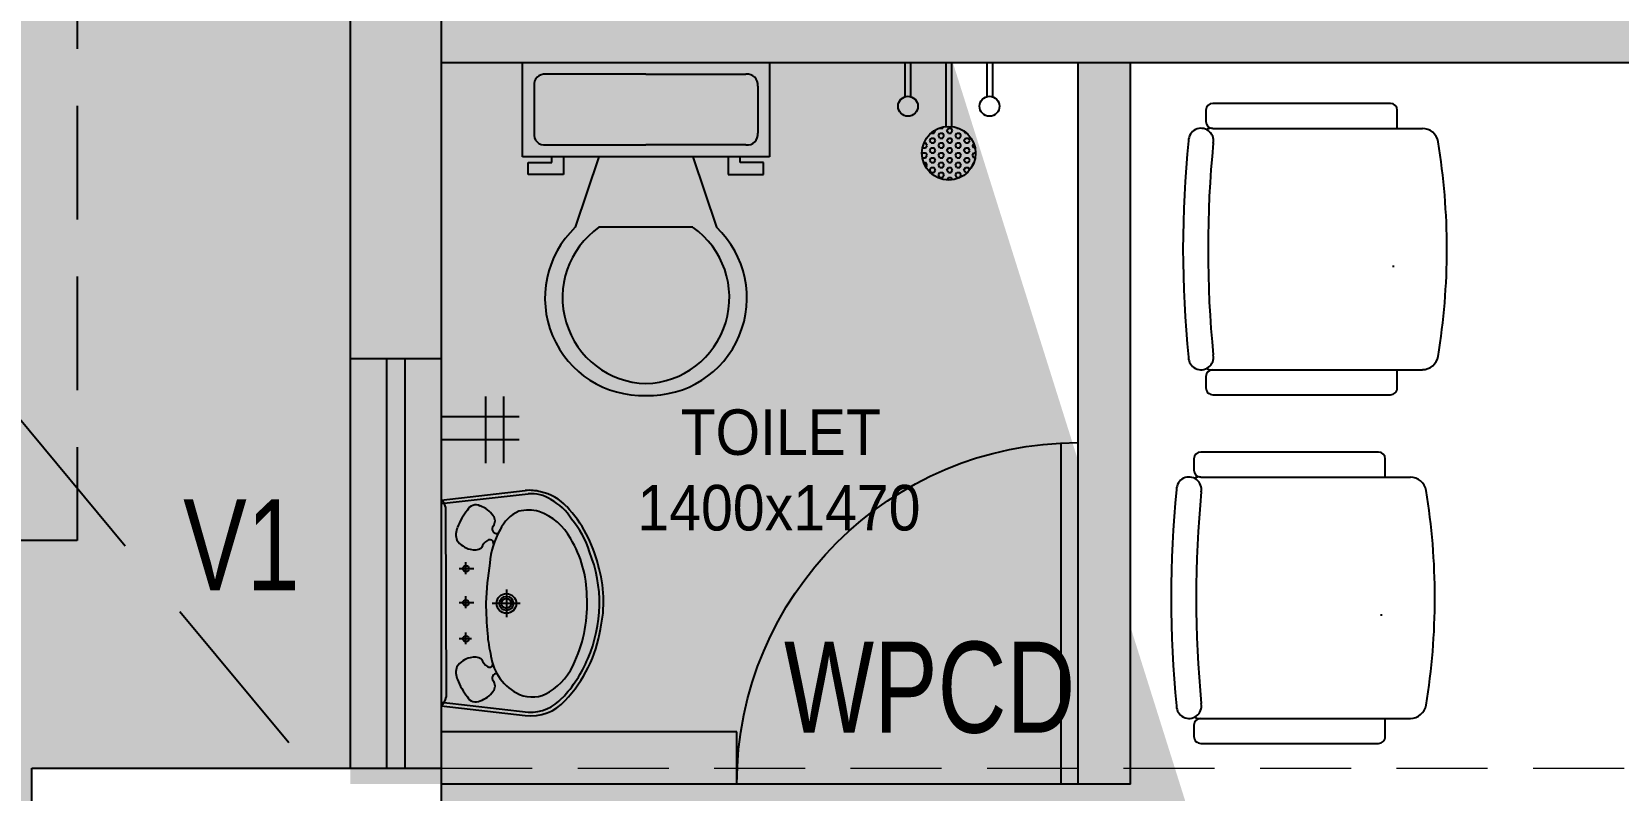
# Model space of a CAD drawing. Extents: x 11034434 to 11724204, y -4674497 to -3911811.
# Drawn here: x 11660814 to 11664301, y -4543712 to -4542045 of the extents above; entities that cross this region are included whole.
import ezdxf

# ---------------------------------------------------------------- set-up
doc = ezdxf.new("R2010")
doc.units = 0
doc.header["$MEASUREMENT"] = 0
for name, pattern in [('DASHED', [0.75, 0.5, -0.25]), ('DASHED2', [0.375, 0.25, -0.125]), ('HIDDEN', [0.375, 0.25, -0.125])]:
    doc.linetypes.add(name, pattern=pattern)
doc.layers.get('0').update_dxf_attribs({"color": 251, "linetype": 'CONTINUOUS'})
doc.layers.add('BEAM', color=251, linetype='CONTINUOUS')
doc.layers.add('HATCH', color=251, linetype='CONTINUOUS')
doc.styles.add('ARIAL', font='arial.ttf', dxfattribs={"width": 0.75})
doc.styles.get("Standard").update_dxf_attribs({"font": 'arial.ttf'})

msp = doc.modelspace()

# ---------------------------------------------------------------- hatches: boundary and pattern name
at = {"lineweight": -3, "ltscale": 500}
h = msp.add_hatch(color=256, dxfattribs=at)
h.paths.add_polyline_path([(11663229, -4540283), (11663114, -4540283), (11663114, -4541998), (11663229, -4541998)])
h.paths.add_polyline_path([(11663229, -4542113), (11663114, -4542113), (11663114, -4543698), (11663229, -4543698)])
at = {"ltscale": 500}
for points in [[(11661714, -4541333), (11661514, -4541333), (11661514, -4542763), (11661714, -4542763)], [(11667629, -4541998), (11661714, -4541998), (11661714, -4542113), (11667629, -4542113)], [(11662364, -4543583), (11661714, -4543583), (11661514, -4543583), (11661514, -4543698), (11661714, -4543698), (11662364, -4543698)]]:
    msp.add_hatch(color=256, dxfattribs=at).paths.add_polyline_path(points)
at = {"layer": 'HATCH', "ltscale": 500}
h = msp.add_hatch(color=251, dxfattribs=at)
h.dxf.hatch_style = 1
h.paths.add_polyline_path([(11633364, -4566323), (11633664, -4566323), (11633664, -4567223), (11633364, -4567223)])
h.paths.add_polyline_path([(11676774, -4570188), (11677674, -4570188), (11677674, -4570488), (11676774, -4570488)])
h.paths.add_polyline_path([(11651189, -4576253), (11651489, -4576253), (11651489, -4577153), (11651189, -4577153)])
h.paths.add_polyline_path([(11673574, -4576253), (11674174, -4576253), (11674174, -4576553), (11673574, -4576553)])
h.paths.add_polyline_path([(11629934, -4558133), (11630684, -4558133), (11630684, -4558433), (11629934, -4558433)])
h.paths.add_polyline_path([(11629934, -4561663), (11630834, -4561663), (11630834, -4561963), (11629934, -4561963)])
h.paths.add_polyline_path([(11666915.7, -4576153), (11667744, -4576153), (11667744, -4576453), (11666915.7, -4576453)])
h.paths.add_polyline_path([(11643159, -4575553), (11643459, -4575553), (11643459, -4576453), (11643159, -4576453)])
h.paths.add_polyline_path([(11636989, -4575703), (11637289, -4575703), (11637289, -4576453), (11636989, -4576453)])
h.paths.add_polyline_path([(11636664, -4576478), (11636964, -4576478), (11636964, -4577228), (11636664, -4577228)])
h.paths.add_polyline_path([(11629934, -4547263), (11630684, -4547263), (11630684, -4547563), (11629934, -4547563)])
h.paths.add_polyline_path([(11676774, -4547263), (11677674, -4547263), (11677674, -4547563), (11676774, -4547563)])
h.paths.add_polyline_path([(11629834, -4566323), (11630134, -4566323), (11630134, -4567223), (11629834, -4567223)])
h.paths.add_polyline_path([(11636664, -4575703), (11636964, -4575703), (11636964, -4576453), (11636664, -4576453)])
h.paths.add_polyline_path([(11676674, -4533533), (11676974, -4533533), (11676974, -4532554.7), (11676674, -4532554.7)])
h.paths.add_polyline_path([(11629934, -4554533), (11630684, -4554533), (11630684, -4554833), (11629934, -4554833)])
h.paths.add_polyline_path([(11658389, -4576253), (11658689, -4576253), (11658689, -4577153), (11658389, -4577153)])
h.paths.add_polyline_path([(11676774, -4527303), (11677674, -4527303), (11677674, -4527603), (11676774, -4527603)])
h.paths.add_polyline_path([(11676774, -4543663), (11677674, -4543663), (11677674, -4543963), (11676774, -4543963)])
h.paths.add_polyline_path([(11629934, -4550933), (11630684, -4550933), (11630684, -4551233), (11629934, -4551233)])
h.paths.add_polyline_path([(11661989, -4570223), (11662289, -4570223), (11662289, -4571123), (11661989, -4571123)])
h.paths.add_polyline_path([(11676774, -4550933), (11677674, -4550933), (11677674, -4551233), (11676774, -4551233)])
h.paths.add_polyline_path([(11634979, -4536533), (11635279, -4536533), (11635279, -4537133), (11634979, -4537133)])
h.paths.add_polyline_path([(11629934, -4536533), (11630834, -4536533), (11630834, -4536833), (11629934, -4536833)])
h.paths.add_polyline_path([(11676774, -4536533), (11677574, -4536533), (11677574, -4536833), (11676774, -4536833)])
h.paths.add_polyline_path([(11673574, -4565263), (11674272.9, -4565263), (11674272.9, -4565563), (11673574, -4565563)])
h.paths.add_polyline_path([(11670744, -4576153), (11671572.3, -4576153), (11671572.3, -4576453), (11670744, -4576453)])
h.paths.add_polyline_path([(11676774, -4558133), (11677674, -4558133), (11677674, -4558433), (11676774, -4558433)])
h.paths.add_polyline_path([(11634979, -4532933), (11635279, -4532933), (11635279, -4533533), (11634979, -4533533)])
h.paths.add_polyline_path([(11635304, -4532933), (11635604, -4532933), (11635604, -4533533), (11635304, -4533533)])
h.paths.add_polyline_path([(11631314, -4532633), (11631614, -4532633), (11631614, -4533533), (11631314, -4533533)])
h.paths.add_polyline_path([(11676774, -4576153), (11677674, -4576153), (11677674, -4576453), (11676774, -4576453)])
h.paths.add_polyline_path([(11649424, -4525003), (11649724, -4525003), (11649724, -4525903), (11649424, -4525903)])
h.paths.add_polyline_path([(11655454, -4525003), (11655754, -4525003), (11655754, -4525903), (11655454, -4525903)])
h.paths.add_polyline_path([(11633364, -4575703), (11633664, -4575703), (11633664, -4576453), (11633364, -4576453)])
h.paths.add_polyline_path([(11635304, -4536533), (11635604, -4536533), (11635604, -4537133), (11635304, -4537133)])
h.paths.add_polyline_path([(11646124, -4525003), (11646424, -4525003), (11646424, -4525903), (11646124, -4525903)])
h.paths.add_polyline_path([(11631314, -4526753), (11631614, -4526753), (11631614, -4527503), (11631314, -4527503)])
h.paths.add_polyline_path([(11634979, -4540133), (11635279, -4540133), (11635279, -4540733), (11634979, -4540733)])
h.paths.add_polyline_path([(11635304, -4540733), (11635604, -4540733), (11635604, -4540133), (11635304, -4540133)])
h.paths.add_polyline_path([(11633364, -4561213), (11633664, -4561213), (11633664, -4561963), (11633364, -4561963)])
h.paths.add_polyline_path([(11634979, -4526753), (11635279, -4526753), (11635279, -4527503), (11634979, -4527503)])
h.paths.add_polyline_path([(11632914, -4576478), (11633664, -4576478), (11633664, -4576778), (11632914, -4576778)])
h.paths.add_polyline_path([(11661989, -4576253), (11662289, -4576253), (11662289, -4577153), (11661989, -4577153)])
h.paths.add_polyline_path([(11633364, -4570223), (11633664, -4570223), (11633664, -4570973), (11633364, -4570973)])
h.paths.add_polyline_path([(11654789, -4576253), (11655089, -4576253), (11655089, -4577153), (11654789, -4577153)])
h.paths.add_polyline_path([(11676774, -4540133), (11677674, -4540133), (11677674, -4540433), (11676774, -4540433)])
h.paths.add_polyline_path([(11629934, -4543663), (11630684, -4543663), (11630684, -4543963), (11629934, -4543963)])
h.paths.add_polyline_path([(11670744, -4576478), (11671344, -4576478), (11671344, -4576778), (11670744, -4576778)])
h.paths.add_polyline_path([(11629659, -4576478), (11630409, -4576478), (11630409, -4576778), (11629659, -4576778)])
h.paths.add_polyline_path([(11667144, -4576478), (11667744, -4576478), (11667744, -4576778), (11667144, -4576778)])
h.paths.add_polyline_path([(11630834, -4540133), (11629934, -4540133), (11629934, -4540433), (11630834, -4540433)])
h.paths.add_polyline_path([(11643159, -4570223), (11643459, -4570223), (11643459, -4571123), (11643159, -4571123)])
h.paths.add_polyline_path([(11647589, -4576253), (11647889, -4576253), (11647889, -4577153), (11647589, -4577153)])
h.paths.add_polyline_path([(11667444, -4570223), (11667744, -4570223), (11667744, -4571123), (11667444, -4571123)])
h.paths.add_polyline_path([(11676774, -4561663), (11677674, -4561663), (11677674, -4561963), (11676774, -4561963)])
h.paths.add_polyline_path([(11676774, -4566923), (11677752.3, -4566923), (11677752.3, -4567223), (11676774, -4567223)])
h.paths.add_polyline_path([(11637734, -4526603), (11638034, -4526603), (11638034, -4527503), (11637734, -4527503)])
edge = h.paths.add_edge_path()
edge.add_line((11658239, -4526603), (11658239, -4527503))
edge.add_line((11670744, -4567223), (11671722.3, -4567223))
edge.add_line((11636664, -4561213), (11636664, -4561963))
edge.add_line((11658539, -4533533), (11658539, -4532633))
edge.add_line((11636964, -4570973), (11636964, -4570223))
edge.add_line((11636989, -4570223), (11636989, -4570973))
h.paths.add_polyline_path([(11655454, -4566923), (11656354, -4566923), (11656354, -4567223), (11655454, -4567223)], flags=17)
h.paths.add_polyline_path([(11640094, -4566323), (11640394, -4566323), (11640394, -4567223), (11640094, -4567223)], flags=17)
h.paths.add_polyline_path([(11636989, -4566473), (11637289, -4566473), (11637289, -4567223), (11636989, -4567223)], flags=17)
h.paths.add_polyline_path([(11636989, -4570223), (11637289, -4570223), (11637289, -4570973), (11636989, -4570973)], flags=17)
h.paths.add_polyline_path([(11645445.7, -4566923), (11646424, -4566923), (11646424, -4567223), (11645445.7, -4567223)], flags=17)
h.paths.add_polyline_path([(11647249.9, -4570223), (11648228.1, -4570223), (11648228.1, -4570523), (11647249.9, -4570523)], flags=17)
h.paths.add_polyline_path([(11660814, -4566923), (11661714, -4566923), (11661714, -4567223), (11660814, -4567223)], flags=17)
h.paths.add_polyline_path([(11649424, -4566923), (11650402.3, -4566923), (11650402.3, -4567223), (11649424, -4567223)], flags=17)
h.paths.add_polyline_path([(11666844, -4566923), (11667744, -4566923), (11667744, -4567223), (11666844, -4567223)], flags=17)
h.paths.add_polyline_path([(11636664, -4566473), (11636964, -4566473), (11636964, -4567223), (11636664, -4567223)], flags=17)
h.paths.add_polyline_path([(11636664, -4570223), (11636964, -4570223), (11636964, -4570973), (11636664, -4570973)], flags=17)
h.paths.add_polyline_path([(11660814, -4540133), (11661714, -4540133), (11661714, -4540433), (11660814, -4540433)], flags=17)
h.paths.add_polyline_path([(11655454, -4532933), (11655754, -4532933), (11655754, -4533533), (11655454, -4533533)], flags=16)
h.paths.add_polyline_path([(11655454, -4547263), (11656354, -4547263), (11656354, -4547563), (11655454, -4547563)], flags=17)
h.paths.add_polyline_path([(11652224, -4531073), (11652824, -4531073), (11652824, -4531373), (11652224, -4531373)], flags=17)
h.paths.add_polyline_path([(11652224, -4533233), (11652824, -4533233), (11652824, -4533533), (11652224, -4533533)], flags=16)
h.paths.add_polyline_path([(11660814, -4561663), (11661714, -4561663), (11661714, -4561963), (11660814, -4561963)], flags=17)
h.paths.add_polyline_path([(11636664, -4561213), (11636964, -4561213), (11636964, -4561963), (11636664, -4561963)], flags=17)
h.paths.add_polyline_path([(11646424, -4551233), (11645524, -4551233), (11645524, -4550933), (11646424, -4550933)], flags=17)
h.paths.add_polyline_path([(11639494, -4558133), (11640394, -4558133), (11640394, -4558433), (11639494, -4558433)], flags=17)
h.paths.add_polyline_path([(11646124, -4561363), (11646424, -4561363), (11646424, -4562263), (11646124, -4562263)], flags=17)
h.paths.add_polyline_path([(11639494, -4561663), (11640394, -4561663), (11640394, -4561963), (11639494, -4561963)], flags=17)
h.paths.add_polyline_path([(11655454, -4558133), (11656354, -4558133), (11656354, -4558433), (11655454, -4558433)], flags=17)
h.paths.add_polyline_path([(11636989, -4561213), (11637289, -4561213), (11637289, -4561963), (11636989, -4561963)], flags=17)
h.paths.add_polyline_path([(11639494, -4554533), (11640394, -4554533), (11640394, -4554833), (11639494, -4554833)], flags=17)
h.paths.add_polyline_path([(11660814, -4543663), (11661714, -4543663), (11661714, -4543963), (11660814, -4543963)], flags=17)
h.paths.add_polyline_path([(11660814, -4554533), (11661714, -4554533), (11661714, -4554833), (11660814, -4554833)], flags=17)
h.paths.add_polyline_path([(11660814, -4550933), (11661714, -4550933), (11661714, -4551233), (11660814, -4551233)], flags=17)
h.paths.add_polyline_path([(11664314, -4565263), (11664914, -4565263), (11664914, -4565563), (11664314, -4565563)], flags=17)
h.paths.add_polyline_path([(11670744, -4547263), (11671644, -4547263), (11671644, -4547563), (11670744, -4547563)], flags=17)
h.paths.add_polyline_path([(11666844, -4547263), (11667744, -4547263), (11667744, -4547563), (11666844, -4547563)], flags=17)
h.paths.add_polyline_path([(11649424, -4554233), (11649724, -4554233), (11649724, -4555133), (11649424, -4555133)], flags=17)
h.paths.add_polyline_path([(11655454, -4554533), (11656354, -4554533), (11656354, -4554833), (11655454, -4554833)], flags=17)
h.paths.add_polyline_path([(11670744, -4566923), (11671722.3, -4566923), (11671722.3, -4567223), (11670744, -4567223)], flags=17)
h.paths.add_polyline_path([(11646124, -4554233), (11646424, -4554233), (11646424, -4555133), (11646124, -4555133)], flags=17)
h.paths.add_polyline_path([(11667444, -4554233), (11667744, -4554233), (11667744, -4555133), (11667444, -4555133)], flags=17)
h.paths.add_polyline_path([(11649424, -4547263), (11650324, -4547263), (11650324, -4547563), (11649424, -4547563)], flags=17)
h.paths.add_polyline_path([(11662541.5, -4533233), (11663441.5, -4533233), (11663441.5, -4533533), (11662541.5, -4533533)], flags=17)
h.paths.add_polyline_path([(11666844, -4533233), (11667744, -4533233), (11667744, -4533533), (11666844, -4533533)], flags=17)
h.paths.add_polyline_path([(11670744, -4533233), (11671644, -4533233), (11671644, -4533533), (11670744, -4533533)], flags=17)
h.paths.add_polyline_path([(11655454, -4550933), (11656354, -4550933), (11656354, -4551233), (11655454, -4551233)], flags=17)
h.paths.add_polyline_path([(11649424, -4550933), (11650324, -4550933), (11650324, -4551233), (11649424, -4551233)], flags=17)
h.paths.add_polyline_path([(11642994, -4565263), (11643594, -4565263), (11643594, -4565563), (11642994, -4565563)], flags=17)
h.paths.add_polyline_path([(11655454, -4540133), (11656354, -4540133), (11656354, -4540433), (11655454, -4540433)], flags=17)
h.paths.add_polyline_path([(11639494, -4550933), (11640394, -4550933), (11640394, -4551233), (11639494, -4551233)], flags=17)
h.paths.add_polyline_path([(11670744, -4550933), (11671644, -4550933), (11671644, -4551233), (11670744, -4551233)], flags=17)
h.paths.add_polyline_path([(11666844, -4550933), (11667744, -4550933), (11667744, -4551233), (11666844, -4551233)], flags=17)
h.paths.add_polyline_path([(11670744, -4554233), (11671044, -4554233), (11671044, -4555133), (11670744, -4555133)], flags=17)
h.paths.add_polyline_path([(11649424, -4557833), (11649724, -4557833), (11649724, -4558733), (11649424, -4558733)], flags=17)
h.paths.add_polyline_path([(11670744, -4561363), (11671044, -4561363), (11671044, -4562263), (11670744, -4562263)], flags=17)
h.paths.add_polyline_path([(11655454, -4543663), (11656354, -4543663), (11656354, -4543963), (11655454, -4543963)], flags=17)
h.paths.add_polyline_path([(11667444, -4543363), (11667744, -4543363), (11667744, -4544263), (11667444, -4544263)], flags=17)
h.paths.add_polyline_path([(11670744, -4543363), (11671044, -4543363), (11671044, -4544263), (11670744, -4544263)], flags=17)
h.paths.add_polyline_path([(11645524, -4547263), (11646424, -4547263), (11646424, -4547563), (11645524, -4547563)], flags=17)
h.paths.add_polyline_path([(11660618.7, -4547262.8), (11661714, -4547263), (11661714, -4547563), (11660618.7, -4547562.8)], flags=17)
h.paths.add_polyline_path([(11639494, -4547263), (11640394, -4547263), (11640394, -4547563), (11639494, -4547563)], flags=17)
h.paths.add_polyline_path([(11654449.9, -4570223), (11655428.1, -4570223), (11655428.1, -4570523), (11654449.9, -4570523)], flags=17)
h.paths.add_polyline_path([(11646124, -4557833), (11646424, -4557833), (11646424, -4558733), (11646124, -4558733)], flags=17)
h.paths.add_polyline_path([(11641979, -4527503), (11642279, -4527503), (11642279, -4526703), (11641979, -4526703)], flags=17)
h.paths.add_polyline_path([(11670744, -4539833), (11671044, -4539833), (11671044, -4540733), (11670744, -4540733)], flags=17)
h.paths.add_polyline_path([(11646124, -4530473), (11646424, -4530473), (11646424, -4531373), (11646124, -4531373)], flags=17)
h.paths.add_polyline_path([(11660814, -4536533), (11661714, -4536533), (11661714, -4536833), (11660814, -4536833)], flags=17)
h.paths.add_polyline_path([(11655454, -4530473), (11655754, -4530473), (11655754, -4531373), (11655454, -4531373)], flags=17)
h.paths.add_polyline_path([(11641979, -4532633), (11642279, -4532633), (11642279, -4533533), (11641979, -4533533)], flags=17)
h.paths.add_polyline_path([(11658239, -4532633), (11658539, -4532633), (11658539, -4533533), (11658239, -4533533)], flags=16)
h.paths.add_polyline_path([(11639494, -4536533), (11640394, -4536533), (11640394, -4536833), (11639494, -4536833)], flags=17)
h.paths.add_polyline_path([(11649424, -4536533), (11650069, -4536533), (11650069, -4536833), (11649424, -4536833)], flags=17)
h.paths.add_polyline_path([(11637734, -4532633), (11638034, -4532633), (11638034, -4533533), (11637734, -4533533)], flags=17)
h.paths.add_polyline_path([(11667444, -4526603), (11667744, -4526603), (11667744, -4527503), (11667444, -4527503)], flags=17)
h.paths.add_polyline_path([(11646124, -4532633), (11646424, -4532633), (11646424, -4533533), (11646124, -4533533)], flags=17)
h.paths.add_polyline_path([(11662841.5, -4526603), (11663141.5, -4526603), (11663141.5, -4527503), (11662841.5, -4527503)], flags=17)
h.paths.add_polyline_path([(11670744, -4536533), (11671644, -4536533), (11671644, -4536833), (11670744, -4536833)], flags=17)
h.paths.add_polyline_path([(11646124, -4543363), (11646424, -4543363), (11646424, -4544263), (11646124, -4544263)], flags=17)
h.paths.add_polyline_path([(11639494, -4540133), (11640394, -4540133), (11640394, -4540433), (11639494, -4540433)], flags=17)
h.paths.add_polyline_path([(11658239, -4526603), (11658539, -4526603), (11658539, -4527503), (11658239, -4527503)], flags=17)
h.paths.add_polyline_path([(11666844, -4536533), (11667744, -4536533), (11667744, -4536833), (11666844, -4536833)], flags=17)
h.paths.add_polyline_path([(11670744, -4526603), (11671044, -4526603), (11671044, -4527503), (11670744, -4527503)], flags=17)
h.paths.add_polyline_path([(11658049.9, -4570223), (11659028.1, -4570223), (11659028.1, -4570523), (11658049.9, -4570523)], flags=17)
h.paths.add_polyline_path([(11655454, -4536533), (11656354, -4536533), (11656354, -4536833), (11655454, -4536833)], flags=17)
h.paths.add_polyline_path([(11655454, -4561663), (11656354, -4561663), (11656354, -4561963), (11655454, -4561963)], flags=17)
h.paths.add_polyline_path([(11649424, -4539833), (11649724, -4539833), (11649724, -4540733), (11649424, -4540733)], flags=17)
h.paths.add_polyline_path([(11660814, -4558133), (11661714, -4558133), (11661714, -4558433), (11660814, -4558433)], flags=17)
h.paths.add_polyline_path([(11646124, -4540733), (11646424, -4540733), (11646424, -4539835.4), (11646124, -4539835.4)], flags=17)
h.paths.add_polyline_path([(11667444, -4557833), (11667744, -4557833), (11667744, -4558733), (11667444, -4558733)], flags=17)
h.paths.add_polyline_path([(11649424, -4561363), (11649724, -4561363), (11649724, -4562263), (11649424, -4562263)], flags=17)
h.paths.add_polyline_path([(11670744, -4557833), (11671044, -4557833), (11671044, -4558733), (11670744, -4558733)], flags=17)
h.paths.add_polyline_path([(11645445.7, -4536533), (11646424, -4536533), (11646424, -4536833), (11645445.7, -4536833)], flags=17)
h.paths.add_polyline_path([(11667444, -4561363), (11667744, -4561363), (11667744, -4562263), (11667444, -4562263)], flags=17)
h.paths.add_polyline_path([(11649424, -4543363), (11649724, -4543363), (11649724, -4544263), (11649424, -4544263)], flags=17)
h.paths.add_polyline_path([(11639494, -4543663), (11640394, -4543663), (11640394, -4543963), (11639494, -4543963)], flags=17)
h.paths.add_polyline_path([(11667444, -4539833), (11667744, -4539833), (11667744, -4540733), (11667444, -4540733)], flags=17)
h.paths.add_polyline_path([(11671044, -4570280.2), (11670744, -4570280.2), (11670744, -4571201.3), (11671044, -4571201.3)])

# ---------------------------------------------------------------- linework, layer by layer
at = {"linetype": 'DASHED2', "lineweight": 25, "ltscale": 1500}
msp.add_line((11655742.2, -4536833), (11661425.8, -4543663), dxfattribs=at)
at = {"linetype": 'DASHED', "lineweight": 25, "ltscale": 500}
for p, q in [((11660914, -4537333), (11660914, -4543163)), ((11660914, -4543163), (11656224, -4543163))]:
    msp.add_line(p, q, dxfattribs=at)
at = {"lineweight": 25}
for p, q in [((11661514, -4540433), (11661514, -4543663)), ((11661714, -4540433), (11661714, -4543663)), ((11661714, -4542113), (11667629, -4542113)), ((11661892.4, -4542113), (11662164, -4542113)), ((11661892.4, -4542319.9), (11661892.4, -4542113)), ((11662164, -4542113), (11662435.6, -4542113)), ((11662435.6, -4542113), (11662435.6, -4542319.9)), ((11663114, -4543698), (11663114, -4542113)), ((11663229, -4543698), (11663229, -4542113)), ((11661918.3, -4542164.7), (11661918.3, -4542268.2)), ((11662164, -4542138.9), (11661944.2, -4542138.9)), ((11662164, -4542138.9), (11662383.8, -4542138.9)), ((11662409.7, -4542164.7), (11662409.7, -4542268.2)), ((11663395, -4542217.8), (11663395, -4542242.8)), ((11663800.5, -4542202.8), (11663410, -4542202.8)), ((11663815.5, -4542257.8), (11663815.5, -4542217.8)), ((11663410, -4542257.8), (11663870.7, -4542257.8)), ((11661944.2, -4542294), (11662164, -4542294)), ((11662383.8, -4542294), (11662164, -4542294)), ((11662435.6, -4542319.9), (11661892.4, -4542319.9)), ((11661905.4, -4542358.7), (11661905.4, -4542332.8)), ((11661905.4, -4542332.8), (11661957.1, -4542332.8)), ((11661957.1, -4542332.8), (11661957.1, -4542319.9)), ((11661983, -4542319.9), (11661983, -4542358.7)), ((11662060.6, -4542319.9), (11662008.8, -4542475.1)), ((11662267.4, -4542319.9), (11662319.2, -4542475.1)), ((11662345, -4542319.9), (11662345, -4542358.7)), ((11662370.9, -4542332.8), (11662370.9, -4542319.9)), ((11662422.6, -4542332.8), (11662370.9, -4542332.8)), ((11662422.6, -4542358.7), (11662422.6, -4542332.8)), ((11661983, -4542358.7), (11661905.4, -4542358.7)), ((11662345, -4542358.7), (11662422.6, -4542358.7)), ((11662267.4, -4542475.1), (11662060.6, -4542475.1)), ((11663806.9, -4542562.6), (11663806.9, -4542559.2)), ((11661514, -4542763), (11661714, -4542763)), ((11663410, -4542787.8), (11663870.7, -4542787.8)), ((11663815.5, -4542827.8), (11663815.5, -4542787.8)), ((11663395, -4542802.8), (11663395, -4542827.8)), ((11661811.1, -4542846.6), (11661811.1, -4542993.5)), ((11661851.1, -4542846.6), (11661851.1, -4542993.5)), ((11663410, -4542842.8), (11663800.5, -4542842.8)), ((11661714, -4542891), (11661885.2, -4542891)), ((11661714, -4542941), (11661885.2, -4542941)), ((11663076.5, -4543698), (11663076.5, -4542948.9)), ((11663368.6, -4542983.8), (11663368.6, -4543008.8)), ((11663774.2, -4542968.8), (11663383.6, -4542968.8)), ((11663789.2, -4543023.8), (11663789.2, -4542983.8)), ((11663383.6, -4543023.8), (11663844.3, -4543023.8)), ((11661714, -4543074.1), (11661898.7, -4543053.4)), ((11661714, -4543082), (11661905.4, -4543060.6)), ((11661714, -4543074.1), (11661714, -4543526.5)), ((11661723.6, -4543089.2), (11661724.7, -4543507.1)), ((11661768.4, -4543237), (11661768.4, -4543210.8)), ((11661785.9, -4543224.9), (11661753.4, -4543224.9)), ((11661857.3, -4543270.9), (11661857.3, -4543331.3)), ((11661785.9, -4543299.7), (11661753.4, -4543299.7)), ((11661768.4, -4543311.8), (11661768.4, -4543285.6)), ((11661887.4, -4543301.2), (11661826, -4543301.2)), ((11663780.5, -4543328.6), (11663780.5, -4543325.1)), ((11661780.7, -4543378.9), (11661753.4, -4543378.9)), ((11661768.4, -4543391), (11661768.4, -4543364.8)), ((11661714, -4543518.5), (11661905.4, -4543540)), ((11661714, -4543526.5), (11661898.7, -4543547.2)), ((11663383.6, -4543553.8), (11663844.3, -4543553.8)), ((11663789.2, -4543593.8), (11663789.2, -4543553.8)), ((11662364, -4543583), (11661714, -4543583)), ((11662364, -4543698), (11662364, -4543583)), ((11663368.6, -4543568.8), (11663368.6, -4543593.8)), ((11663383.6, -4543608.8), (11663774.2, -4543608.8)), ((11661514, -4543663), (11661714, -4543663)), ((11663229, -4543698), (11661714, -4543698))]:
    msp.add_line(p, q, dxfattribs=at)
at = {"lineweight": 25, "ltscale": 500}
for p, q in [((11662733.3, -4542113), (11662733.3, -4542188.4)), ((11662745.7, -4542113), (11662745.7, -4542188.1)), ((11662823.4, -4542113), (11662823.4, -4542253.6)), ((11662823.4, -4542113), (11662835.8, -4542113)), ((11662835.8, -4542113), (11662835.8, -4542253.6)), ((11662913.5, -4542113), (11662913.5, -4542188.1)), ((11662925.9, -4542113), (11662925.9, -4542188.4)), ((11662791.3, -4542268.1), (11662791, -4542267.6)), ((11662791.3, -4542268.1), (11662797.5, -4542268.1)), ((11662797.5, -4542268.1), (11662800.6, -4542262.7)), ((11662800.6, -4542262.6), (11662799.8, -4542261.3)), ((11662806.9, -4542273.5), (11662810, -4542268.1)), ((11662810, -4542257.2), (11662809.7, -4542256.7)), ((11662810, -4542257.2), (11662816.3, -4542257.2)), ((11662810, -4542268.1), (11662816.3, -4542268.1)), ((11662816.3, -4542257.2), (11662817.9, -4542254.4)), ((11662819.4, -4542273.5), (11662816.3, -4542268.1)), ((11662825.6, -4542262.7), (11662828.8, -4542257.2)), ((11662828.8, -4542268.1), (11662825.6, -4542262.6)), ((11662828.8, -4542257.2), (11662835, -4542257.2)), ((11662828.8, -4542268.1), (11662835, -4542268.1)), ((11662838.1, -4542262.6), (11662835, -4542257.2)), ((11662835, -4542268.1), (11662838.1, -4542262.7)), ((11662844.4, -4542273.5), (11662847.5, -4542268.1)), ((11662847.5, -4542257.2), (11662846.6, -4542255.8)), ((11662847.5, -4542257.2), (11662851, -4542257.2)), ((11662847.5, -4542268.1), (11662853.8, -4542268.1)), ((11662856.9, -4542273.5), (11662853.8, -4542268.1)), ((11662866.3, -4542268.1), (11662864.1, -4542264.4)), ((11662866.3, -4542268.1), (11662868.7, -4542268.1)), ((11662772.5, -4542300.5), (11662772, -4542299.6)), ((11662772.5, -4542300.5), (11662778.8, -4542300.5)), ((11662775.1, -4542289.7), (11662778.8, -4542289.7)), ((11662781.9, -4542295.1), (11662778.8, -4542289.7)), ((11662778.8, -4542300.5), (11662781.9, -4542295.1)), ((11662788.1, -4542284.3), (11662791.3, -4542278.9)), ((11662791.3, -4542289.7), (11662788.1, -4542284.3)), ((11662788.1, -4542306), (11662791.3, -4542300.5)), ((11662791.3, -4542278.9), (11662797.5, -4542278.9)), ((11662791.3, -4542289.7), (11662797.5, -4542289.7)), ((11662791.3, -4542300.5), (11662797.5, -4542300.5)), ((11662800.6, -4542284.3), (11662797.5, -4542278.9)), ((11662797.5, -4542289.7), (11662800.6, -4542284.3)), ((11662800.6, -4542306), (11662797.5, -4542300.5)), ((11662810, -4542278.9), (11662806.9, -4542273.5)), ((11662806.9, -4542295.1), (11662810, -4542289.7)), ((11662810, -4542300.5), (11662806.9, -4542295.1)), ((11662810, -4542278.9), (11662816.3, -4542278.9)), ((11662810, -4542289.7), (11662816.3, -4542289.7)), ((11662810, -4542300.5), (11662816.3, -4542300.5)), ((11662816.3, -4542278.9), (11662819.4, -4542273.5)), ((11662819.4, -4542295.1), (11662816.3, -4542289.7)), ((11662816.3, -4542300.5), (11662819.4, -4542295.1)), ((11662825.6, -4542284.3), (11662828.8, -4542278.9)), ((11662828.8, -4542289.7), (11662825.6, -4542284.3)), ((11662825.6, -4542306), (11662828.8, -4542300.5)), ((11662828.8, -4542278.9), (11662835, -4542278.9)), ((11662828.8, -4542289.7), (11662835, -4542289.7)), ((11662828.8, -4542300.5), (11662835, -4542300.5)), ((11662838.1, -4542284.3), (11662835, -4542278.9)), ((11662835, -4542289.7), (11662838.1, -4542284.3)), ((11662838.1, -4542306), (11662835, -4542300.5)), ((11662847.5, -4542278.9), (11662844.4, -4542273.5)), ((11662844.4, -4542295.1), (11662847.5, -4542289.7)), ((11662847.5, -4542300.5), (11662844.4, -4542295.1)), ((11662847.5, -4542278.9), (11662853.8, -4542278.9)), ((11662847.5, -4542289.7), (11662853.8, -4542289.7)), ((11662847.5, -4542300.5), (11662853.8, -4542300.5)), ((11662853.8, -4542278.9), (11662856.9, -4542273.5)), ((11662856.9, -4542295.1), (11662853.8, -4542289.7)), ((11662853.8, -4542300.5), (11662856.9, -4542295.1)), ((11662863.1, -4542284.3), (11662866.3, -4542278.9)), ((11662866.3, -4542289.7), (11662863.1, -4542284.3)), ((11662863.1, -4542306), (11662866.3, -4542300.5)), ((11662866.3, -4542278.9), (11662872.5, -4542278.9)), ((11662866.3, -4542289.7), (11662872.5, -4542289.7)), ((11662866.3, -4542300.5), (11662872.5, -4542300.5)), ((11662875.6, -4542284.3), (11662872.5, -4542278.9)), ((11662872.5, -4542289.7), (11662875.6, -4542284.3)), ((11662875.6, -4542306), (11662872.5, -4542300.5)), ((11662881.9, -4542295.1), (11662884.5, -4542290.6)), ((11662885, -4542300.5), (11662881.9, -4542295.1)), ((11662885, -4542300.5), (11662887.5, -4542300.5)), ((11662770.6, -4542314.6), (11662772.5, -4542311.4)), ((11662772.5, -4542322.2), (11662771, -4542319.7)), ((11662772.5, -4542311.4), (11662778.8, -4542311.4)), ((11662772.5, -4542322.2), (11662778.8, -4542322.2)), ((11662774.4, -4542333), (11662778.8, -4542333)), ((11662781.9, -4542316.8), (11662778.8, -4542311.4)), ((11662778.8, -4542322.2), (11662781.9, -4542316.8)), ((11662781.9, -4542338.4), (11662778.8, -4542333)), ((11662779.2, -4542343), (11662781.9, -4542338.4)), ((11662791.3, -4542311.4), (11662788.1, -4542306)), ((11662788.1, -4542327.6), (11662791.3, -4542322.2)), ((11662791.3, -4542333), (11662788.1, -4542327.6)), ((11662791.3, -4542311.4), (11662797.5, -4542311.4)), ((11662791.3, -4542322.2), (11662797.5, -4542322.2)), ((11662791.3, -4542333), (11662797.5, -4542333)), ((11662797.5, -4542311.4), (11662800.6, -4542306)), ((11662800.6, -4542327.6), (11662797.5, -4542322.2)), ((11662797.5, -4542333), (11662800.6, -4542327.6)), ((11662806.9, -4542316.8), (11662810, -4542311.4)), ((11662810, -4542322.2), (11662806.9, -4542316.8)), ((11662806.9, -4542338.4), (11662810, -4542333)), ((11662810, -4542343.8), (11662806.9, -4542338.4)), ((11662810, -4542311.4), (11662816.3, -4542311.4)), ((11662810, -4542322.2), (11662816.3, -4542322.2)), ((11662810, -4542333), (11662816.3, -4542333)), ((11662819.4, -4542316.8), (11662816.3, -4542311.4)), ((11662816.3, -4542322.2), (11662819.4, -4542316.8)), ((11662819.4, -4542338.4), (11662816.3, -4542333)), ((11662816.3, -4542343.8), (11662819.4, -4542338.4)), ((11662828.8, -4542311.4), (11662825.6, -4542306)), ((11662825.6, -4542327.6), (11662828.8, -4542322.2)), ((11662828.8, -4542333), (11662825.6, -4542327.6)), ((11662828.8, -4542311.4), (11662835, -4542311.4)), ((11662828.8, -4542322.2), (11662835, -4542322.2)), ((11662828.8, -4542333), (11662835, -4542333)), ((11662835, -4542311.4), (11662838.1, -4542306)), ((11662838.1, -4542327.6), (11662835, -4542322.2)), ((11662835, -4542333), (11662838.1, -4542327.6)), ((11662844.4, -4542316.8), (11662847.5, -4542311.4)), ((11662847.5, -4542322.2), (11662844.4, -4542316.8)), ((11662844.4, -4542338.4), (11662847.5, -4542333)), ((11662847.5, -4542343.8), (11662844.4, -4542338.4)), ((11662847.5, -4542311.4), (11662853.8, -4542311.4)), ((11662847.5, -4542322.2), (11662853.8, -4542322.2)), ((11662847.5, -4542333), (11662853.8, -4542333)), ((11662856.9, -4542316.8), (11662853.8, -4542311.4)), ((11662853.8, -4542322.2), (11662856.9, -4542316.8)), ((11662856.9, -4542338.4), (11662853.8, -4542333)), ((11662853.8, -4542343.8), (11662856.9, -4542338.4)), ((11662866.3, -4542311.4), (11662863.1, -4542306)), ((11662863.1, -4542327.6), (11662866.3, -4542322.2)), ((11662866.3, -4542333), (11662863.1, -4542327.6)), ((11662866.3, -4542311.4), (11662872.5, -4542311.4)), ((11662866.3, -4542322.2), (11662872.5, -4542322.2)), ((11662866.3, -4542333), (11662872.5, -4542333)), ((11662872.5, -4542311.4), (11662875.6, -4542306)), ((11662875.6, -4542327.6), (11662872.5, -4542322.2)), ((11662872.5, -4542333), (11662875.6, -4542327.6)), ((11662881.9, -4542316.8), (11662885, -4542311.4)), ((11662885, -4542322.2), (11662881.9, -4542316.8)), ((11662881.9, -4542338.4), (11662884.6, -4542333.7)), ((11662882.2, -4542339), (11662881.9, -4542338.4)), ((11662885, -4542311.4), (11662888.6, -4542311.4)), ((11662885, -4542322.2), (11662887.8, -4542322.2)), ((11662788.1, -4542349.3), (11662791.3, -4542343.8)), ((11662791.3, -4542354.7), (11662788.1, -4542349.3)), ((11662791.3, -4542343.8), (11662797.5, -4542343.8)), ((11662791.3, -4542354.7), (11662797.5, -4542354.7)), ((11662800.6, -4542349.3), (11662797.5, -4542343.8)), ((11662797.5, -4542354.7), (11662800.6, -4542349.3)), ((11662806.9, -4542360.1), (11662810, -4542354.7)), ((11662810, -4542365.5), (11662806.9, -4542360.1)), ((11662810, -4542343.8), (11662816.3, -4542343.8)), ((11662810, -4542354.7), (11662816.3, -4542354.7)), ((11662810, -4542365.5), (11662816.3, -4542365.5)), ((11662819.4, -4542360.1), (11662816.3, -4542354.7)), ((11662816.3, -4542365.5), (11662819.4, -4542360.1)), ((11662825.6, -4542349.3), (11662828.8, -4542343.8)), ((11662828.8, -4542354.7), (11662825.6, -4542349.3)), ((11662825.6, -4542370.9), (11662828.8, -4542365.5)), ((11662825.8, -4542371.2), (11662825.6, -4542370.9)), ((11662828.8, -4542343.8), (11662835, -4542343.8)), ((11662828.8, -4542354.7), (11662835, -4542354.7)), ((11662828.8, -4542365.5), (11662835, -4542365.5)), ((11662838.1, -4542349.3), (11662835, -4542343.8)), ((11662835, -4542354.7), (11662838.1, -4542349.3)), ((11662838, -4542370.7), (11662835, -4542365.5)), ((11662844.4, -4542360.1), (11662847.5, -4542354.7)), ((11662847.5, -4542365.5), (11662844.4, -4542360.1)), ((11662847.5, -4542343.8), (11662853.8, -4542343.8)), ((11662847.5, -4542354.7), (11662853.8, -4542354.7)), ((11662847.5, -4542365.5), (11662853.8, -4542365.5)), ((11662856.9, -4542360.1), (11662853.8, -4542354.7)), ((11662853.8, -4542365.5), (11662856.9, -4542360.1)), ((11662863.1, -4542349.3), (11662866.3, -4542343.8)), ((11662866.3, -4542354.7), (11662863.1, -4542349.3)), ((11662866.3, -4542343.8), (11662872.5, -4542343.8)), ((11662866.3, -4542354.7), (11662870.7, -4542354.7)), ((11662875.6, -4542349.2), (11662872.5, -4542343.8)), ((11660814, -4543963), (11660814, -4543663)), ((11660814, -4543663), (11661714, -4543663)), ((11661714, -4543663), (11661714, -4543963))]:
    msp.add_line(p, q, dxfattribs=at)
at = {"lineweight": 25, "ltscale": 2}
for p, q in [((11661594, -4542763), (11661594, -4543663)), ((11661634, -4542763), (11661634, -4543663))]:
    msp.add_line(p, q, dxfattribs=at)
at = {"lineweight": -3, "ltscale": 500}
for centre, radius in [((11662740, -4542209.2), 21.9), ((11662919.2, -4542209.2), 21.9), ((11662829.6, -4542312.3), 59)]:
    msp.add_circle(centre, radius, dxfattribs=at)
for centre, major_axis, start_param, end_param in [((11661940.9, -4542161.5), (-16.2, 16.2), -0.927295, 0.927295), ((11662387.1, -4542161.5), (-16.2, 16.2), 3.785094, 5.639684), ((11663410, -4542217.8), (10.6, 10.6), 0.785398, 2.356194), ((11663800.5, -4542217.8), (-10.6, 10.6), 3.926991, 5.497787), ((11661940.9, -4542271.4), (16.2, 16.2), 2.214297, 4.068888), ((11662387.1, -4542271.4), (-16.2, 16.2), 2.214297, 4.068888), ((11663384.1, -4542285), (-19.4, 19.4), 3.737637, 7.068583), ((11663410, -4542242.8), (-10.6, 10.6), 0.785398, 2.356194), ((11663406.3, -4542274.4), (-12, 12), -1.003531, -0.171205), ((11663870.7, -4542292.8), (24.7, 24.7), 5.660876, 7.068583), ((11665692.8, -4542522.8), (1660.5, 1660.5), 2.254768, 2.457621), ((11665747.8, -4542522.8), (-1660.5, 1660.5), 0.686186, 0.884611), ((11662473, -4542522.8), (-1026.4, 1026.4), 3.763902, 4.090079), ((11662156.2, -4542630.3), (-151.4, 151.4), -0.02615, 2.392757), ((11662169.5, -4542629.5), (65.4, 177.3), 0.967729, 3.465445), ((11662171.8, -4542630.3), (-11.3, 213.8), 3.052413, 5.471319), ((11662158.5, -4542629.5), (100.1, 160.3), 3.728887, 6.226604), ((11663384.1, -4542760.6), (-19.4, 19.4), 0.785398, 4.116345), ((11663870.7, -4542752.8), (24.7, 24.7), 3.926991, 5.334699), ((11663410, -4542802.8), (10.6, 10.6), 0.785398, 2.356194), ((11663406.3, -4542771.2), (12, 12), 3.312797, 4.145124), ((11663410, -4542827.8), (10.6, 10.6), 2.356194, 3.926991), ((11663800.5, -4542827.8), (-10.6, 10.6), 2.356194, 3.926991), ((11663383.6, -4542983.8), (10.6, 10.6), 0.785398, 2.356194), ((11663774.2, -4542983.8), (-10.6, 10.6), 3.926991, 5.497787), ((11663357.7, -4543051), (-19.4, 19.4), 3.737637, 7.068583), ((11663383.6, -4543008.8), (-10.6, 10.6), 0.785398, 2.356194), ((11663379.9, -4543040.4), (-12, 12), -1.003531, -0.171205), ((11663844.3, -4543058.8), (24.7, 24.7), 5.660876, 7.068583), ((11661908.8, -4543136), (0.3, 83.2), -0.289252, 0.125381), ((11661912.4, -4543138.4), (-0.3, 78.1), -0.583914, 0.085404), ((11661911.4, -4543160.1), (2.6, 106), -0.807427, -0.175407), ((11661895.9, -4543180.9), (1, 123.1), -1.007023, -0.494366), ((11665666.5, -4543288.8), (1660.5, 1660.5), 2.254768, 2.457621), ((11665721.5, -4543288.8), (-1660.5, 1660.5), 0.686186, 0.884611), ((11662446.6, -4543288.8), (-1026.4, 1026.4), 3.763902, 4.090079), ((11661699.4, -4543094), (0.1, 24.7), -1.372073, -0.627981), ((11661869, -4543176.3), (9.9, 125.7), 0.96198, 1.307823), ((11661790, -4543105.6), (-0.7, 20.7), -0.51571, 1.067306), ((11661781.7, -4543141.2), (-0.4, 56.9), -0.968107, -0.327873), ((11661916.8, -4543172), (-0.6, 80.1), 0.405561, 1.150614), ((11661905.3, -4543191.1), (0.7, 94.7), -0.244217, 0.22823), ((11661887.3, -4543218.3), (-0.6, 126), -1.090007, -0.341312), ((11661780.3, -4543284.8), (1.1, 287), -1.328275, -0.814452), ((11661780.2, -4543150.1), (0.1, 34), 1.084437, 1.947275), ((11661987.3, -4543224.4), (2.6, 166.8), 1.055367, 1.515814), ((11661834.5, -4543137.3), (6.08, 6.08), 1.588953, 2.986387), ((11661835.5, -4543138.8), (6.17, 6.17), 2.783982, 4.456327), ((11661814.5, -4543120), (0.2, 17.9), 4.034195, 5.414255), ((11661848.7, -4543246.5), (-9.9, 200), -1.323802, -0.910228), ((11661788.8, -4543134.2), (1.4, 49.2), 2.210699, 2.946084), ((11661828.3, -4543186.7), (-3.5, 26.6), 0.361397, 1.152773), ((11661820.8, -4543169.9), (-0.05, 8.55), 4.586977, 6.928358), ((11661786.7, -4543287.2), (-4.3, 247.5), 4.70418, 5.237163), ((11661786.7, -4543151.6), (-0.3, 31.9), 2.853452, 3.655526), ((11661759.2, -4543300.7), (0.6, 302.7), 4.29894, 5.095764), ((11661768.4, -4543224.9), (0.66, 6.4), -1.465255698171333, 4.817929609008253), ((11662612.2, -4543334.9), (-32.8, 800.1), 1.376631, 1.486539), ((11661796.7, -4543296.5), (-0.1, 274.2), 4.487556, 5.006137), ((11661857.3, -4543301.2), (-2, 21.5), 4.61982944034864, 10.90301474752822), ((11661768.4, -4543299.7), (-2.72, 5.82), 4.287615, 10.5708), ((11662544.4, -4543297.1), (1.9, 732.1), 1.577629, 1.67022), ((11661857.3, -4543301.2), (-0.1, 15.5), 4.699495, 10.98268), ((11661857.3, -4543301.2), (-2.5, 10.6), 4.483133, 10.766318), ((11661737.3, -4543304.9), (3.6, 297.5), 4.295472, 4.79175), ((11661768.4, -4543378.9), (0.66, 6.4), -1.465255698171333, 4.817929609008253), ((11662111.3, -4543346), (-2.8, 296.4), 1.635137, 1.802595), ((11661773.7, -4543311.6), (-1.4, 293.9), 3.946448, 4.551003), ((11661788.8, -4543468.5), (1.8, 49.2), 0.259163, 0.994548), ((11661786.7, -4543451.1), (-0.3, 31.9), -0.532132, 0.269942), ((11661932.2, -4543401.5), (-1, 109.8), 1.701455, 2.696326), ((11661780.2, -4543452.6), (0, 34), 1.197261, 2.060098), ((11661828.3, -4543415.9), (2.2, 26.7), 1.940452, 2.731827), ((11661820.5, -4543434), (0.96, 7.33), 2.543928, 4.644988), ((11661834.7, -4543463.2), (-5.47, 5.47), -1.04454, 0.400216), ((11661878.1, -4543377.1), (2.9, 139.6), 3.718475, 4.354698), ((11661781.5, -4543318.2), (11, 275.1), 3.988326, 4.3627), ((11661869, -4543426.3), (2.7, 126.1), 1.934413, 2.280256), ((11661834.5, -4543465.3), (-6.08, 6.08), 0.155205, 1.552639), ((11661814.5, -4543482.7), (0, 17.9), 4.024241, 5.404301), ((11661691.7, -4543501.5), (-1.1, 33.5), 3.83575, 4.511373), ((11661790, -4543497.1), (-0.6, 20.7), 2.009421, 3.592437), ((11661781.7, -4543461.4), (3.4, 56.8), 3.521339, 4.161572), ((11661913.8, -4543435.9), (0.1, 70.9), 2.737602, 3.708531), ((11661911.9, -4543448.6), (0.8, 99.5), 3.016434, 3.997704), ((11661910, -4543445.7), (-0.5, 94.4), 3.087576, 3.97535), ((11663357.7, -4543526.6), (-19.4, 19.4), 0.785398, 4.116345), ((11663844.3, -4543518.8), (24.7, 24.7), 3.926991, 5.334699), ((11663383.6, -4543568.8), (10.6, 10.6), 0.785398, 2.356194), ((11663379.9, -4543537.2), (12, 12), 3.312797, 4.145124), ((11663383.6, -4543593.8), (10.6, 10.6), 2.356194, 3.926991), ((11663774.2, -4543593.8), (-10.6, 10.6), 2.356194, 3.926991)]:
    msp.add_ellipse(centre, major_axis=major_axis, ratio=1, start_param=start_param, end_param=end_param)
at = {"extrusion": (0, 0, -1)}
msp.add_ellipse((11663114, -4543698), major_axis=(46.2, 748.6), ratio=1, start_param=4.650763, end_param=6.221559, dxfattribs=at)
at = {"layer": 'BEAM', "linetype": 'HIDDEN', "lineweight": 18, "ltscale": 800}
msp.add_line((11661714, -4543663), (11667444, -4543663), dxfattribs=at)

# ---------------------------------------------------------------- texts
at = {"lineweight": 20, "width": 0.9}
for s, p in [('TOILET', (11662240.3, -4542975)), ('1400x1470', (11662145.3, -4543141))]:
    msp.add_text(s, height=100, dxfattribs=at).set_placement(p)
at = {"lineweight": 20, "style": 'ARIAL', "width": 0.75}
for s, p in [('V1', (11661146.9, -4543272.7)), ('WPCD', (11662467.6, -4543585.2))]:
    msp.add_text(s, height=200, dxfattribs=at).set_placement(p)

doc.saveas('drawing.dxf')
